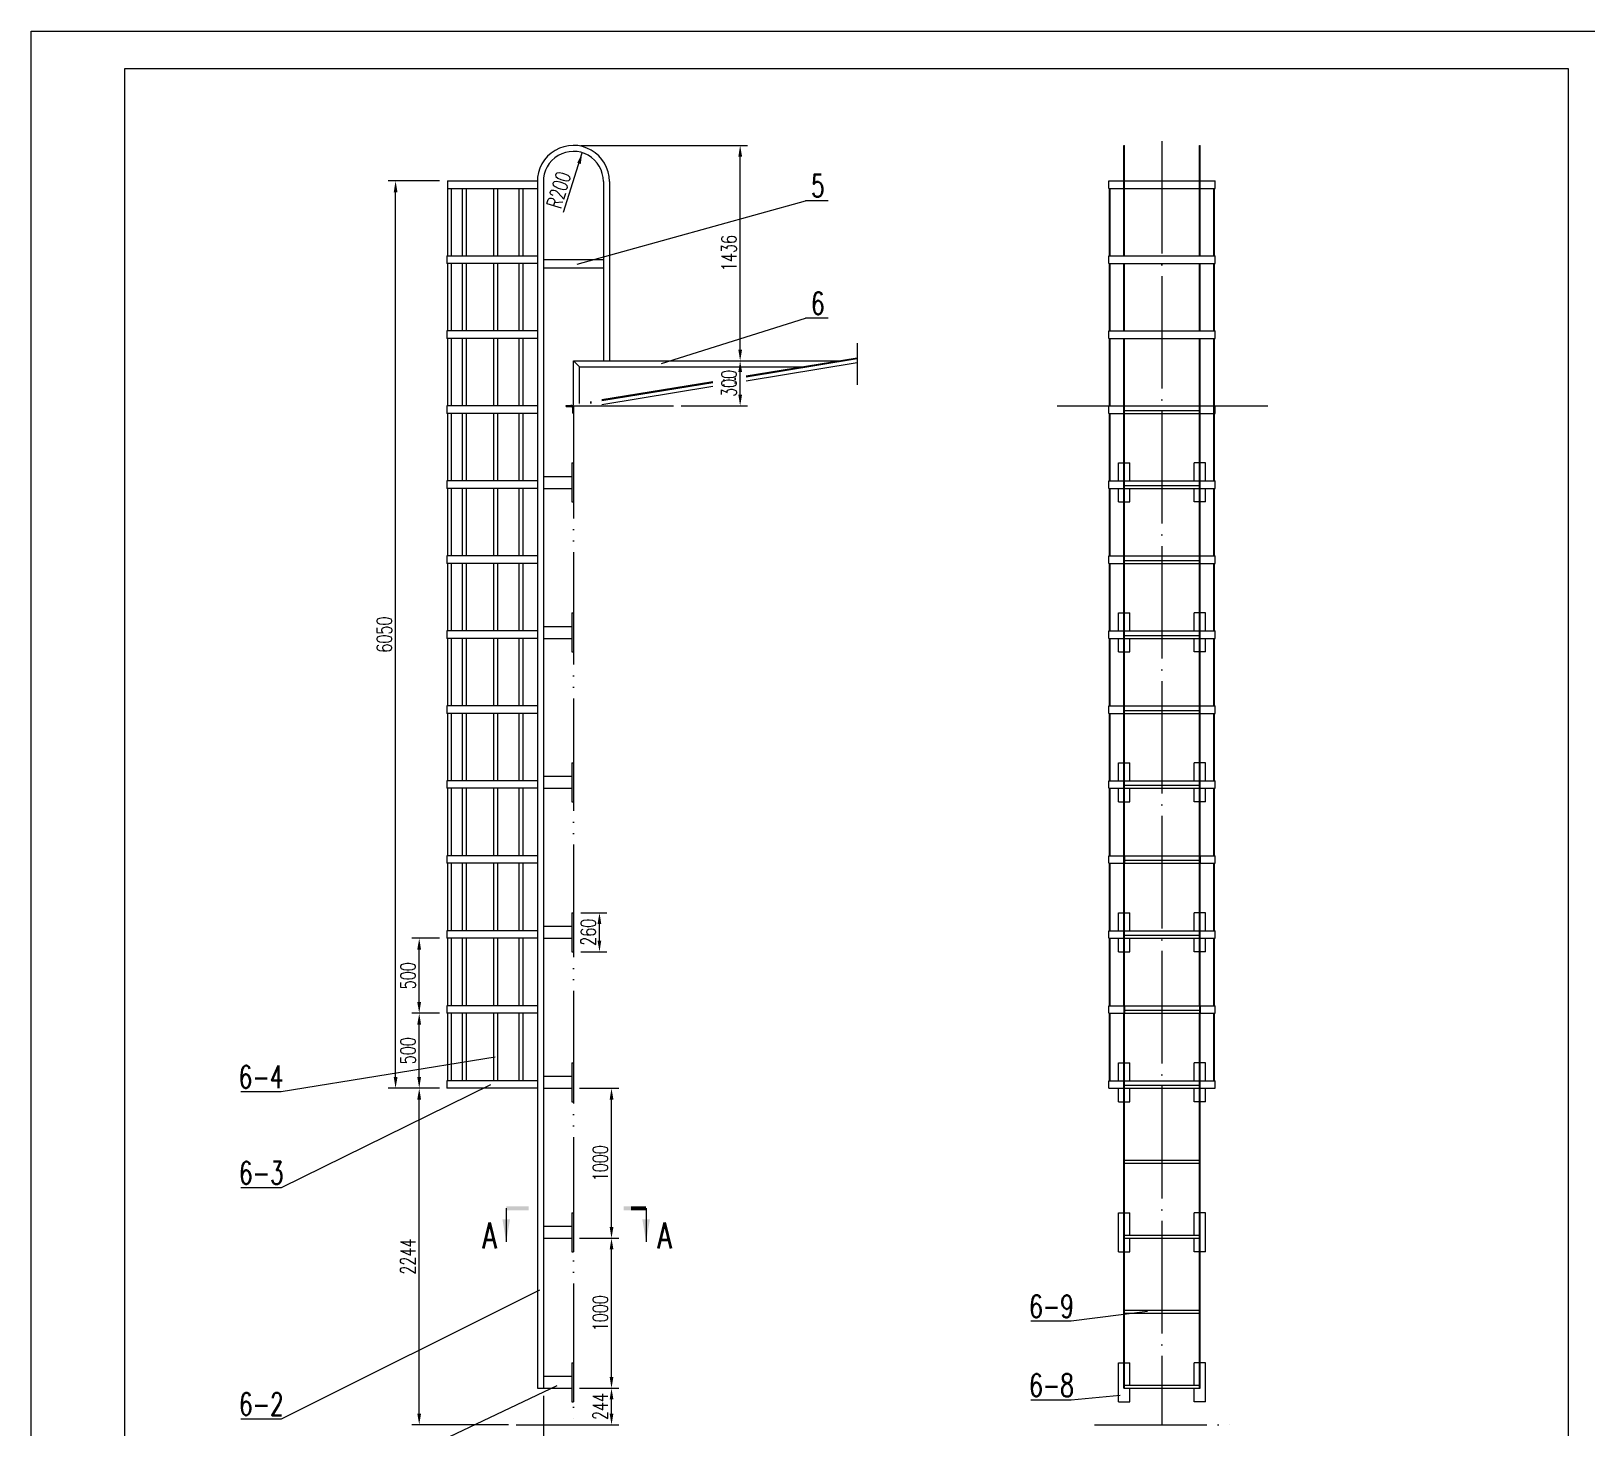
# Model space of a CAD drawing. Extents: x -12754 to 8246, y -3029 to 11821.
# Drawn here: x -12754 to -2379, y 2508 to 11821 of the extents above; entities that cross this region are included whole.
import ezdxf

# ---------------------------------------------------------------- set-up
doc = ezdxf.new("R2010")
doc.units = 0
doc.header["$LTSCALE"] = 25
doc.header["$MEASUREMENT"] = 0
doc.linetypes.add('DASHDOT-M', pattern=[36, 30, -3, 0, -3])
doc.linetypes.add('DIVIDE-M', pattern=[39, 30, -3, 0, -3, 0, -3])
doc.layers.get('0').update_dxf_attribs({"linetype": 'CONTINUOUS'})
for name, color, linetype in [('CDR_DWG1', 4, 'CONTINUOUS'), ('CDR_DWG2', 2, 'CONTINUOUS'), ('CDR_DWG3', 1, 'DASHDOT-M'), ('CDR_DWG4', 3, 'DIVIDE-M')]:
    doc.layers.add(name, color=color, linetype=linetype)
doc.styles.add('HZ', font='ROMANS.shx', dxfattribs={"width": 0.7, "height": 100, "bigfont": 'HZ.shx'})

msp = doc.modelspace()

# ---------------------------------------------------------------- linework, layer by layer
at = {"color": 4}
for p, q in [((-12129, -2779), (-12129, 11571)), ((-12129, 11571), (-2504, 11571)), ((-2504, 11571), (-2504, -2779))]:
    msp.add_line(p, q, dxfattribs=at)
for p, q in [((-9203, 10613), (-9079, 11010)), ((-9088, 11059), (-7976, 11059)), ((-8026, 9697), (-8026, 10984)), ((-10032, 10822), (-10374, 10822)), ((-10324, 4847), (-10324, 10747)), ((-9113, 10266), (-7590, 10690)), ((-7440, 10690), (-7590, 10690)), ((-8550, 9604), (-7590, 9906)), ((-7440, 9906), (-7590, 9906)), ((-8026, 9397), (-8026, 9547)), ((-8420, 9322), (-7976, 9322)), ((-9088, 5942), (-8914, 5942)), ((-8964, 5757), (-8964, 5867)), ((-10032, 5772), (-10216, 5772)), ((-10166, 5347), (-10166, 5697)), ((-9088, 5682), (-8914, 5682)), ((-10032, 5272), (-10216, 5272)), ((-10032, 5272), (-10216, 5272)), ((-10166, 4847), (-10166, 5197)), ((-10032, 4772), (-10374, 4772)), ((-10032, 4772), (-10216, 4772)), ((-10032, 4772), (-10216, 4772)), ((-10166, 2603), (-10166, 4697)), ((-9098, 4772), (-8834, 4772)), ((-8884, 3847), (-8884, 4697)), ((-9098, 3772), (-8834, 3772)), ((-9098, 3772), (-8834, 3772)), ((-8884, 2847), (-8884, 3697)), ((-9338, 2722), (-9338, 2232)), ((-9098, 2772), (-8834, 2772)), ((-9098, 2772), (-8834, 2772)), ((-8884, 2603), (-8884, 2697)), ((-9570, 2528), (-10216, 2528)), ((-9088, 2528), (-8834, 2528))]:
    msp.add_line(p, q)
msp.add_lwpolyline([(-12754, -3029), (-12754, 11821), (-2254, 11821), (-2254, -3029)], close=True)
for points in [[(-9659, 4979), (-11087, 4748), (-11356, 4748)], [(-9690, 4794), (-11087, 4108), (-11356, 4108)], [(-9363, 3426), (-11087, 2566), (-11356, 2566)], [(-5309, 3283), (-5818, 3218), (-6088, 3218)], [(-9249, 2789), (-11087, 1915), (-11356, 1915)], [(-5492, 2724), (-5818, 2692), (-6088, 2692)]]:
    msp.add_lwpolyline(points)
for points in [[(-9113, 10942), (-9089, 10934), (-9079, 11010)], [(-8038, 10984), (-8013, 10984), (-8026, 11059)], [(-10336, 10747), (-10311, 10747), (-10324, 10822)], [(-8038, 9697), (-8013, 9697), (-8026, 9622)], [(-8038, 9547), (-8013, 9547), (-8026, 9622)], [(-8038, 9397), (-8013, 9397), (-8026, 9322)], [(-8977, 5867), (-8952, 5867), (-8964, 5942)], [(-10179, 5697), (-10154, 5697), (-10166, 5772)], [(-8977, 5757), (-8952, 5757), (-8964, 5682)], [(-10179, 5347), (-10154, 5347), (-10166, 5272)], [(-10179, 5197), (-10154, 5197), (-10166, 5272)], [(-10336, 4847), (-10311, 4847), (-10324, 4772)], [(-10179, 4847), (-10154, 4847), (-10166, 4772)], [(-10179, 4697), (-10154, 4697), (-10166, 4772)], [(-8896, 4697), (-8871, 4697), (-8884, 4772)], [(-8896, 3847), (-8871, 3847), (-8884, 3772)], [(-8896, 3697), (-8871, 3697), (-8884, 3772)], [(-8896, 2847), (-8871, 2847), (-8884, 2772)], [(-8896, 2697), (-8871, 2697), (-8884, 2772)], [(-10179, 2603), (-10154, 2603), (-10166, 2528)], [(-8896, 2603), (-8871, 2603), (-8884, 2528)]]:
    msp.add_solid(points)
at = {"layer": 'CDR_DWG1'}
for p, q in [((-5467, 11059), (-5463, 11059)), ((-5467, 10322), (-5467, 11059)), ((-5463, 10322), (-5463, 11059)), ((-4963, 11059), (-4959, 11059)), ((-4963, 10322), (-4963, 11059)), ((-4959, 10322), (-4959, 11059)), ((-9978, 10822), (-9978, 10322)), ((-9978, 10822), (-9378, 10822)), ((-9378, 10822), (-9378, 2772)), ((-9338, 10822), (-9338, 2772)), ((-8938, 10819), (-8938, 9622)), ((-8898, 10819), (-8898, 9622)), ((-5567, 10822), (-4859, 10822)), ((-5567, 10822), (-4859, 10822)), ((-5567, 10772), (-5567, 10822)), ((-4859, 10772), (-4859, 10822)), ((-9978, 10772), (-9378, 10772)), ((-9953, 10772), (-9953, 10322)), ((-9879, 10772), (-9879, 10322)), ((-9854, 10772), (-9854, 10322)), ((-9670, 10772), (-9670, 10322)), ((-9645, 10772), (-9645, 10322)), ((-9501, 10772), (-9501, 10322)), ((-9476, 10772), (-9476, 10322)), ((-5567, 10772), (-4859, 10772)), ((-5567, 10772), (-4859, 10772)), ((-5563, 10322), (-5563, 10772)), ((-5559, 10322), (-5559, 10772)), ((-4867, 10322), (-4867, 10772)), ((-4863, 10322), (-4863, 10772)), ((-9982, 10322), (-9982, 10272)), ((-9982, 10322), (-9378, 10322)), ((-9378, 10272), (-9982, 10272)), ((-9378, 10272), (-9982, 10272)), ((-9978, 10272), (-9978, 9822)), ((-9953, 10272), (-9953, 9822)), ((-9879, 10272), (-9879, 9822)), ((-9854, 10272), (-9854, 9822)), ((-9670, 10272), (-9670, 9822)), ((-9645, 10272), (-9645, 9822)), ((-9501, 10272), (-9501, 9822)), ((-9476, 10272), (-9476, 9822)), ((-9338, 10297), (-8938, 10297)), ((-5567, 10322), (-4859, 10322)), ((-5567, 10272), (-5567, 10322)), ((-5567, 10272), (-4859, 10272)), ((-5563, 9822), (-5563, 10272)), ((-5559, 9822), (-5559, 10272)), ((-5467, 9822), (-5467, 10272)), ((-5463, 9822), (-5463, 10272)), ((-4963, 9822), (-4963, 10272)), ((-4959, 9822), (-4959, 10272)), ((-4867, 9822), (-4867, 10272)), ((-4863, 9822), (-4863, 10272)), ((-4859, 10272), (-4859, 10322)), ((-9338, 10242), (-8938, 10242)), ((-9982, 9822), (-9982, 9772)), ((-9378, 9822), (-9982, 9822)), ((-9378, 9822), (-9982, 9822)), ((-9378, 9772), (-9982, 9772)), ((-9378, 9772), (-9982, 9772)), ((-9978, 9772), (-9978, 9322)), ((-9953, 9772), (-9953, 9322)), ((-9879, 9772), (-9879, 9322)), ((-9854, 9772), (-9854, 9322)), ((-9670, 9772), (-9670, 9322)), ((-9645, 9772), (-9645, 9322)), ((-9501, 9772), (-9501, 9322)), ((-9476, 9772), (-9476, 9322)), ((-5567, 9822), (-4859, 9822)), ((-5567, 9772), (-5567, 9822)), ((-5567, 9772), (-4859, 9772)), ((-5563, 9322), (-5563, 9772)), ((-5559, 9322), (-5559, 9772)), ((-5467, 9322), (-5467, 9772)), ((-5463, 9322), (-5463, 9772)), ((-4963, 9322), (-4963, 9772)), ((-4959, 9322), (-4959, 9772)), ((-4867, 8822), (-4867, 9772)), ((-4863, 8822), (-4863, 9772)), ((-4859, 9772), (-4859, 9822)), ((-9138, 9622), (-7358, 9622)), ((-9138, 9330), (-9138, 9622)), ((-9138, 9622), (-9098, 9582)), ((-9098, 9582), (-7602, 9582)), ((-9098, 9337), (-9098, 9582)), ((-9378, 9322), (-9982, 9322)), ((-9378, 9322), (-9982, 9322)), ((-9982, 9322), (-9982, 9272)), ((-9378, 9272), (-9982, 9272)), ((-9378, 9272), (-9982, 9272)), ((-9978, 9272), (-9978, 8822)), ((-9953, 9272), (-9953, 8822)), ((-9879, 9272), (-9879, 8822)), ((-9854, 9272), (-9854, 8822)), ((-9670, 9272), (-9670, 8822)), ((-9645, 9272), (-9645, 8822)), ((-9501, 9272), (-9501, 8822)), ((-9476, 9272), (-9476, 8822)), ((-5567, 9322), (-4859, 9322)), ((-5567, 9272), (-5567, 9322)), ((-5567, 9272), (-4859, 9272)), ((-5563, 8822), (-5563, 9272)), ((-5559, 8822), (-5559, 9272)), ((-5467, 8822), (-5467, 9272)), ((-5463, 8822), (-5463, 9272)), ((-4963, 8822), (-4963, 9272)), ((-4959, 8822), (-4959, 9272)), ((-4859, 9272), (-4859, 9322)), ((-9148, 8942), (-9148, 8682)), ((-9148, 8942), (-9138, 8942)), ((-9138, 8942), (-9138, 8682)), ((-5503, 8822), (-5503, 8942)), ((-5503, 8942), (-5467, 8942)), ((-5463, 8942), (-5427, 8942)), ((-5427, 8822), (-5427, 8942)), ((-4999, 8822), (-4999, 8942)), ((-4963, 8942), (-4999, 8942)), ((-4923, 8942), (-4959, 8942)), ((-4923, 8822), (-4923, 8942)), ((-9378, 8822), (-9982, 8822)), ((-9378, 8822), (-9982, 8822)), ((-9982, 8822), (-9982, 8772)), ((-9338, 8852), (-9148, 8852)), ((-5567, 8822), (-4859, 8822)), ((-5567, 8772), (-5567, 8822)), ((-4859, 8772), (-4859, 8822)), ((-9378, 8772), (-9982, 8772)), ((-9378, 8772), (-9982, 8772)), ((-9978, 8772), (-9978, 8322)), ((-9953, 8772), (-9953, 8322)), ((-9879, 8772), (-9879, 8322)), ((-9854, 8772), (-9854, 8322)), ((-9670, 8772), (-9670, 8322)), ((-9645, 8772), (-9645, 8322)), ((-9501, 8772), (-9501, 8322)), ((-9476, 8772), (-9476, 8322)), ((-9338, 8772), (-9148, 8772)), ((-5567, 8772), (-4859, 8772)), ((-5563, 8322), (-5563, 8772)), ((-5559, 8322), (-5559, 8772)), ((-5503, 8682), (-5503, 8772)), ((-5467, 8322), (-5467, 8772)), ((-5463, 8322), (-5463, 8772)), ((-5427, 8682), (-5427, 8772)), ((-4999, 8682), (-4999, 8772)), ((-4963, 8322), (-4963, 8772)), ((-4959, 8322), (-4959, 8772)), ((-4923, 8682), (-4923, 8772)), ((-4867, 8322), (-4867, 8772)), ((-4863, 8322), (-4863, 8772)), ((-9148, 8682), (-9138, 8682)), ((-5503, 8682), (-5467, 8682)), ((-5463, 8682), (-5427, 8682)), ((-4963, 8682), (-4999, 8682)), ((-4923, 8682), (-4959, 8682)), ((-9378, 8322), (-9982, 8322)), ((-9378, 8322), (-9982, 8322)), ((-9982, 8322), (-9982, 8272)), ((-5567, 8322), (-4859, 8322)), ((-5567, 8272), (-5567, 8322)), ((-4859, 8272), (-4859, 8322)), ((-9378, 8272), (-9982, 8272)), ((-9378, 8272), (-9982, 8272)), ((-9978, 8272), (-9978, 7822)), ((-9953, 8272), (-9953, 7822)), ((-9879, 8272), (-9879, 7822)), ((-9854, 8272), (-9854, 7822)), ((-9670, 8272), (-9670, 7822)), ((-9645, 8272), (-9645, 7822)), ((-9501, 8272), (-9501, 7822)), ((-9476, 8272), (-9476, 7822)), ((-5567, 8272), (-4859, 8272)), ((-5563, 7822), (-5563, 8272)), ((-5559, 7822), (-5559, 8272)), ((-5467, 7822), (-5467, 8272)), ((-5463, 7822), (-5463, 8272)), ((-4963, 7822), (-4963, 8272)), ((-4959, 7822), (-4959, 8272)), ((-4867, 7822), (-4867, 8272)), ((-4863, 7822), (-4863, 8272)), ((-9148, 7942), (-9148, 7682)), ((-9148, 7942), (-9138, 7942)), ((-9138, 7942), (-9138, 7682)), ((-5503, 7822), (-5503, 7942)), ((-5503, 7942), (-5467, 7942)), ((-5463, 7942), (-5427, 7942)), ((-5427, 7822), (-5427, 7942)), ((-4999, 7822), (-4999, 7942)), ((-4963, 7942), (-4999, 7942)), ((-4923, 7942), (-4959, 7942)), ((-4923, 7822), (-4923, 7942)), ((-9378, 7822), (-9982, 7822)), ((-9378, 7822), (-9982, 7822)), ((-9982, 7822), (-9982, 7772)), ((-9338, 7852), (-9148, 7852)), ((-5567, 7822), (-4859, 7822)), ((-5567, 7772), (-5567, 7822)), ((-4859, 7772), (-4859, 7822)), ((-9378, 7772), (-9982, 7772)), ((-9378, 7772), (-9982, 7772)), ((-9978, 7772), (-9978, 7322)), ((-9953, 7772), (-9953, 7322)), ((-9879, 7772), (-9879, 7322)), ((-9854, 7772), (-9854, 7322)), ((-9670, 7772), (-9670, 7322)), ((-9645, 7772), (-9645, 7322)), ((-9501, 7772), (-9501, 7322)), ((-9476, 7772), (-9476, 7322)), ((-9338, 7772), (-9148, 7772)), ((-9148, 7682), (-9138, 7682)), ((-5567, 7772), (-4859, 7772)), ((-5563, 7322), (-5563, 7772)), ((-5559, 7322), (-5559, 7772)), ((-5503, 7682), (-5503, 7772)), ((-5503, 7682), (-5467, 7682)), ((-5467, 7322), (-5467, 7772)), ((-5463, 7322), (-5463, 7772)), ((-5463, 7682), (-5427, 7682)), ((-5427, 7682), (-5427, 7772)), ((-4999, 7682), (-4999, 7772)), ((-4963, 7682), (-4999, 7682)), ((-4963, 7322), (-4963, 7772)), ((-4959, 7322), (-4959, 7772)), ((-4923, 7682), (-4959, 7682)), ((-4923, 7682), (-4923, 7772)), ((-4867, 7322), (-4867, 7772)), ((-4863, 7322), (-4863, 7772)), ((-9378, 7322), (-9982, 7322)), ((-9378, 7322), (-9982, 7322)), ((-9982, 7322), (-9982, 7272)), ((-9378, 7272), (-9982, 7272)), ((-9378, 7272), (-9982, 7272)), ((-9978, 7272), (-9978, 6822)), ((-9953, 7272), (-9953, 6822)), ((-9879, 7272), (-9879, 6822)), ((-9854, 7272), (-9854, 6822)), ((-9670, 7272), (-9670, 6822)), ((-9645, 7272), (-9645, 6822)), ((-9501, 7272), (-9501, 6822)), ((-9476, 7272), (-9476, 6822)), ((-5567, 7322), (-4859, 7322)), ((-5567, 7272), (-5567, 7322)), ((-5567, 7272), (-4859, 7272)), ((-5563, 6822), (-5563, 7272)), ((-5559, 6822), (-5559, 7272)), ((-5467, 6822), (-5467, 7272)), ((-5463, 6822), (-5463, 7272)), ((-4963, 6822), (-4963, 7272)), ((-4959, 6822), (-4959, 7272)), ((-4867, 6822), (-4867, 7272)), ((-4863, 6822), (-4863, 7272)), ((-4859, 7272), (-4859, 7322)), ((-9338, 6852), (-9148, 6852)), ((-9148, 6942), (-9148, 6682)), ((-9148, 6942), (-9138, 6942)), ((-9138, 6942), (-9138, 6682)), ((-5503, 6822), (-5503, 6942)), ((-5503, 6942), (-5467, 6942)), ((-5463, 6942), (-5427, 6942)), ((-5427, 6822), (-5427, 6942)), ((-4963, 6942), (-4999, 6942)), ((-4999, 6822), (-4999, 6942)), ((-4923, 6942), (-4959, 6942)), ((-4923, 6822), (-4923, 6942)), ((-9378, 6822), (-9982, 6822)), ((-9378, 6822), (-9982, 6822)), ((-9982, 6822), (-9982, 6772)), ((-9378, 6772), (-9982, 6772)), ((-9378, 6772), (-9982, 6772)), ((-9978, 6772), (-9978, 6322)), ((-9953, 6772), (-9953, 6322)), ((-9879, 6772), (-9879, 6322)), ((-9854, 6772), (-9854, 6322)), ((-9670, 6772), (-9670, 6322)), ((-9645, 6772), (-9645, 6322)), ((-9501, 6772), (-9501, 6322)), ((-9476, 6772), (-9476, 6322)), ((-9338, 6772), (-9148, 6772)), ((-5567, 6822), (-4859, 6822)), ((-5567, 6772), (-5567, 6822)), ((-5567, 6772), (-4859, 6772)), ((-5563, 6322), (-5563, 6772)), ((-5559, 6322), (-5559, 6772)), ((-5503, 6682), (-5503, 6772)), ((-5467, 6322), (-5467, 6772)), ((-5463, 6322), (-5463, 6772)), ((-5427, 6682), (-5427, 6772)), ((-4999, 6682), (-4999, 6772)), ((-4963, 6322), (-4963, 6772)), ((-4959, 6322), (-4959, 6772)), ((-4923, 6682), (-4923, 6772)), ((-4867, 6322), (-4867, 6772)), ((-4863, 6322), (-4863, 6772)), ((-4859, 6772), (-4859, 6822)), ((-9148, 6682), (-9138, 6682)), ((-5503, 6682), (-5467, 6682)), ((-5463, 6682), (-5427, 6682)), ((-4963, 6682), (-4999, 6682)), ((-4923, 6682), (-4959, 6682)), ((-9378, 6322), (-9982, 6322)), ((-9378, 6322), (-9982, 6322)), ((-9982, 6322), (-9982, 6272)), ((-9378, 6272), (-9982, 6272)), ((-9378, 6272), (-9982, 6272)), ((-9978, 6272), (-9978, 5822)), ((-9953, 6272), (-9953, 5822)), ((-9879, 6272), (-9879, 5822)), ((-9854, 6272), (-9854, 5822)), ((-9670, 6272), (-9670, 5822)), ((-9645, 6272), (-9645, 5822)), ((-9501, 6272), (-9501, 5822)), ((-9476, 6272), (-9476, 5822)), ((-5567, 6322), (-4859, 6322)), ((-5567, 6272), (-5567, 6322)), ((-5567, 6272), (-4859, 6272)), ((-5563, 5822), (-5563, 6272)), ((-5559, 5822), (-5559, 6272)), ((-5467, 5822), (-5467, 6272)), ((-5463, 5822), (-5463, 6272)), ((-4963, 5822), (-4963, 6272)), ((-4959, 5822), (-4959, 6272)), ((-4867, 5822), (-4867, 6272)), ((-4863, 5822), (-4863, 6272)), ((-4859, 6272), (-4859, 6322)), ((-9148, 5942), (-9148, 5682)), ((-9148, 5942), (-9138, 5942)), ((-9138, 5942), (-9138, 5682)), ((-5503, 5942), (-5467, 5942)), ((-5503, 5822), (-5503, 5942)), ((-5463, 5942), (-5427, 5942)), ((-5427, 5822), (-5427, 5942)), ((-4999, 5822), (-4999, 5942)), ((-4963, 5942), (-4999, 5942)), ((-4923, 5942), (-4959, 5942)), ((-4923, 5822), (-4923, 5942)), ((-9378, 5822), (-9982, 5822)), ((-9982, 5822), (-9982, 5772)), ((-9378, 5822), (-9982, 5822)), ((-9338, 5852), (-9148, 5852)), ((-5567, 5772), (-5567, 5822)), ((-5567, 5822), (-4859, 5822)), ((-4859, 5772), (-4859, 5822)), ((-9378, 5772), (-9982, 5772)), ((-9378, 5772), (-9982, 5772)), ((-9978, 5772), (-9978, 5322)), ((-9953, 5772), (-9953, 5322)), ((-9879, 5772), (-9879, 5322)), ((-9854, 5772), (-9854, 5322)), ((-9670, 5772), (-9670, 5322)), ((-9645, 5772), (-9645, 5322)), ((-9501, 5772), (-9501, 5322)), ((-9476, 5772), (-9476, 5322)), ((-9338, 5772), (-9148, 5772)), ((-5567, 5772), (-4859, 5772)), ((-5563, 5322), (-5563, 5772)), ((-5559, 5322), (-5559, 5772)), ((-5503, 5682), (-5503, 5772)), ((-5467, 5322), (-5467, 5772)), ((-5463, 5322), (-5463, 5772)), ((-5427, 5682), (-5427, 5772)), ((-4999, 5682), (-4999, 5772)), ((-4963, 5322), (-4963, 5772)), ((-4959, 5322), (-4959, 5772)), ((-4923, 5682), (-4923, 5772)), ((-4867, 5322), (-4867, 5772)), ((-4863, 5322), (-4863, 5772)), ((-9148, 5682), (-9138, 5682)), ((-5503, 5682), (-5467, 5682)), ((-5463, 5682), (-5427, 5682)), ((-4963, 5682), (-4999, 5682)), ((-4923, 5682), (-4959, 5682)), ((-9378, 5322), (-9982, 5322)), ((-9982, 5322), (-9982, 5272)), ((-5567, 5322), (-4859, 5322)), ((-5567, 5272), (-5567, 5322)), ((-4859, 5272), (-4859, 5322)), ((-9378, 5272), (-9982, 5272)), ((-9978, 5272), (-9978, 4822)), ((-9953, 5272), (-9953, 4822)), ((-9879, 5272), (-9879, 4822)), ((-9854, 5272), (-9854, 4822)), ((-9670, 5272), (-9670, 4822)), ((-9645, 5272), (-9645, 4822)), ((-9501, 5272), (-9501, 4822)), ((-9476, 5272), (-9476, 4822)), ((-5567, 5272), (-4859, 5272)), ((-5563, 4822), (-5563, 5272)), ((-5559, 4822), (-5559, 5272)), ((-5467, 4822), (-5467, 5272)), ((-5463, 4822), (-5463, 5272)), ((-4963, 4822), (-4963, 5272)), ((-4959, 4822), (-4959, 5272)), ((-4867, 4822), (-4867, 5272)), ((-4863, 4822), (-4863, 5272)), ((-9148, 4942), (-9148, 4682)), ((-9148, 4942), (-9138, 4942)), ((-9138, 4942), (-9138, 4682)), ((-5503, 4942), (-5467, 4942)), ((-5503, 4822), (-5503, 4942)), ((-5463, 4942), (-5427, 4942)), ((-5427, 4822), (-5427, 4942)), ((-4963, 4942), (-4999, 4942)), ((-4999, 4822), (-4999, 4942)), ((-4923, 4942), (-4959, 4942)), ((-4923, 4822), (-4923, 4942)), ((-9378, 4822), (-9982, 4822)), ((-9982, 4822), (-9982, 4772)), ((-9338, 4852), (-9148, 4852)), ((-5567, 4822), (-4859, 4822)), ((-5567, 4772), (-5567, 4822)), ((-4859, 4772), (-4859, 4822)), ((-9378, 4772), (-9982, 4772)), ((-9338, 4772), (-9148, 4772)), ((-9148, 4682), (-9138, 4682)), ((-5567, 4772), (-4859, 4772)), ((-5503, 4682), (-5503, 4772)), ((-5503, 4682), (-5467, 4682)), ((-5467, 2772), (-5467, 4772)), ((-5463, 2772), (-5463, 4772)), ((-5463, 4682), (-5427, 4682)), ((-5427, 4682), (-5427, 4772)), ((-4999, 4682), (-4999, 4772)), ((-4963, 4682), (-4999, 4682)), ((-4963, 2772), (-4963, 4772)), ((-4959, 2772), (-4959, 4772)), ((-4923, 4682), (-4959, 4682)), ((-4923, 4682), (-4923, 4772)), ((-5463, 4292), (-4963, 4292)), ((-5463, 4272), (-4963, 4272)), ((-9338, 3852), (-9148, 3852)), ((-9148, 3942), (-9148, 3682)), ((-9148, 3942), (-9138, 3942)), ((-9138, 3942), (-9138, 3682)), ((-5503, 3682), (-5503, 3942)), ((-5503, 3942), (-5467, 3942)), ((-5463, 3942), (-5427, 3942)), ((-5427, 3792), (-5427, 3942)), ((-4999, 3792), (-4999, 3942)), ((-4963, 3942), (-4999, 3942)), ((-4923, 3942), (-4959, 3942)), ((-4923, 3682), (-4923, 3942)), ((-9338, 3772), (-9148, 3772)), ((-5463, 3792), (-4963, 3792)), ((-5463, 3772), (-4963, 3772)), ((-5427, 3682), (-5427, 3772)), ((-4999, 3682), (-4999, 3772)), ((-9148, 3682), (-9138, 3682)), ((-5503, 3682), (-5467, 3682)), ((-5463, 3682), (-5427, 3682)), ((-4963, 3682), (-4999, 3682)), ((-4923, 3682), (-4959, 3682)), ((-5463, 3292), (-4963, 3292)), ((-5463, 3272), (-4963, 3272)), ((-9148, 2942), (-9138, 2942)), ((-9148, 2942), (-9148, 2682)), ((-9138, 2942), (-9138, 2682)), ((-5503, 2942), (-5467, 2942)), ((-5503, 2682), (-5503, 2942)), ((-5463, 2942), (-5427, 2942)), ((-5427, 2792), (-5427, 2942)), ((-4963, 2942), (-4999, 2942)), ((-4999, 2792), (-4999, 2942)), ((-4923, 2942), (-4959, 2942)), ((-4923, 2682), (-4923, 2942)), ((-9338, 2852), (-9148, 2852)), ((-9378, 2772), (-9148, 2772)), ((-5467, 2772), (-4959, 2772)), ((-5463, 2792), (-4963, 2792)), ((-5427, 2682), (-5427, 2772)), ((-4999, 2682), (-4999, 2772)), ((-9148, 2682), (-9138, 2682)), ((-5503, 2682), (-5427, 2682)), ((-4923, 2682), (-4999, 2682))]:
    msp.add_line(p, q, dxfattribs=at)
for radius, end in [(240, 180.9138), (200, 181.001)]:
    msp.add_arc((-9138, 10819), radius, 0, end, dxfattribs=at)
at = {"layer": 'CDR_DWG2'}
for p, q in [((-9586, 3972), (-9586, 3747)), ((-8653, 3972), (-8653, 3747))]:
    msp.add_line(p, q, dxfattribs=at)
for points in [[(-9586, 3747), (-9611, 3897), (-9561, 3897)], [(-8653, 3747), (-8678, 3897), (-8628, 3897)]]:
    msp.add_solid(points, dxfattribs=at)
for points in [[(-9586, 3959), (-9586, 3984), (-9436, 3959), (-9436, 3984)], [(-8653, 3984), (-8653, 3959), (-8803, 3984), (-8803, 3959)], [(-8653, 3984), (-8653, 3959), (-8753, 3984), (-8753, 3959)]]:
    msp.add_trace(points, dxfattribs=at)
at = {"layer": 'CDR_DWG3', "linetype": 'DASHDOT-M'}
msp.add_line((-5213, 11088), (-5213, 2528), dxfattribs=at)
at = {"layer": 'CDR_DWG4', "linetype": 'DIVIDE-M'}
for p, q in [((-7246, 9740), (-7246, 9463)), ((-7246, 9641), (-9151, 9328)), ((-7246, 9635), (-9150, 9322)), ((-7246, 9609), (-8996, 9322)), ((-9150, 9322), (-9151, 9328)), ((-9138, 9322), (-9138, 2528)), ((-9138, 9322), (-8470, 9322)), ((-5912, 9322), (-4506, 9322)), ((-5467, 8272), (-5467, 8322)), ((-5463, 8272), (-5463, 8322)), ((-4963, 8272), (-4963, 8322)), ((-4959, 8272), (-4959, 8322)), ((-5463, 8292), (-4963, 8292)), ((-5463, 8272), (-4963, 8272)), ((-9520, 2528), (-8884, 2528)), ((-5663, 2528), (-4761, 2528))]:
    msp.add_line(p, q, dxfattribs=at)
at = {"layer": 'CDR_DWG4'}
for p, q in [((-5467, 9272), (-5467, 9322)), ((-5463, 9272), (-5463, 9322)), ((-5463, 9292), (-4963, 9292)), ((-5463, 9272), (-4963, 9272)), ((-4963, 9272), (-4963, 9322)), ((-4959, 9272), (-4959, 9322)), ((-5467, 8772), (-5467, 8822)), ((-5463, 8772), (-5463, 8822)), ((-4963, 8772), (-4963, 8822)), ((-4959, 8772), (-4959, 8822)), ((-5463, 8792), (-4963, 8792)), ((-5463, 8772), (-4963, 8772)), ((-5467, 7772), (-5467, 7822)), ((-5463, 7772), (-5463, 7822)), ((-5463, 7792), (-4963, 7792)), ((-4963, 7772), (-4963, 7822)), ((-4959, 7772), (-4959, 7822)), ((-5463, 7772), (-4963, 7772)), ((-5467, 7272), (-5467, 7322)), ((-5463, 7272), (-5463, 7322)), ((-5463, 7292), (-4963, 7292)), ((-5463, 7272), (-4963, 7272)), ((-4963, 7272), (-4963, 7322)), ((-4959, 7272), (-4959, 7322)), ((-5467, 6772), (-5467, 6822)), ((-5463, 6772), (-5463, 6822)), ((-5463, 6792), (-4963, 6792)), ((-5463, 6772), (-4963, 6772)), ((-4963, 6772), (-4963, 6822)), ((-4959, 6772), (-4959, 6822)), ((-5467, 6272), (-5467, 6322)), ((-5463, 6322), (-5463, 6272)), ((-5463, 6292), (-4963, 6292)), ((-5463, 6272), (-4963, 6272)), ((-4963, 6272), (-4963, 6322)), ((-4959, 6322), (-4959, 6272)), ((-5467, 5772), (-5467, 5822)), ((-5463, 5772), (-5463, 5822)), ((-4963, 5772), (-4963, 5822)), ((-4959, 5772), (-4959, 5822)), ((-5463, 5792), (-4963, 5792)), ((-5463, 5772), (-4963, 5772)), ((-5467, 5322), (-5467, 5272)), ((-5463, 5322), (-5463, 5272)), ((-5463, 5292), (-4963, 5292)), ((-4963, 5322), (-4963, 5272)), ((-4959, 5322), (-4959, 5272)), ((-5463, 5272), (-4963, 5272)), ((-5467, 4772), (-5467, 4822)), ((-5463, 4772), (-5463, 4822)), ((-5463, 4792), (-4963, 4792)), ((-4963, 4772), (-4963, 4822)), ((-4959, 4772), (-4959, 4822)), ((-5463, 4772), (-4963, 4772))]:
    msp.add_line(p, q, dxfattribs=at)
at = {"layer": 'CDR_DWG4', "linetype": 'DIVIDE-M'}
msp.add_lwpolyline([(-9138, 9322), (-9188, 9322), (-9188, 9322, 0.414214), (-9183, 9317), (-9148, 9317, -0.414214), (-9143, 9312), (-9143, 9277, 0.414214), (-9138, 9272), (-9138, 9272)], format="xyb", close=True, dxfattribs=at)

# ---------------------------------------------------------------- texts
at = {"char_height": 100, "attachment_point": 5, "style": 'HZ'}
for s, insert, rotation in [('\\A1;R200', (-9235, 10762), 72.6621), ('\\A1;1436', (-8101, 10341), 90), ('\\A1;300', (-8101, 9472), 90), ('\\A1;6050', (-10399, 7797), 90), ('\\A1;260', (-9039, 5812), 90), ('\\A1;500', (-10241, 5522), 90), ('\\A1;500', (-10241, 5022), 90), ('\\A1;1000', (-8959, 4272), 90), ('\\A1;2244', (-10241, 3650), 90), ('\\A1;1000', (-8959, 3272), 90), ('\\A1;244', (-8959, 2650), 90)]:
    msp.add_mtext(s, dxfattribs=dict(at, insert=insert, rotation=rotation))
at = {"layer": 'CDR_DWG1', "style": 'HZ', "width": 0.7}
for s, p in [('5', (-7553, 10715)), ('6', (-7553, 9931)), ('6-4', (-11369, 4773)), ('6-3', (-11368, 4133)), ('6-9', (-6098, 3243)), ('6-8', (-6098, 2717)), ('6-2', (-11368, 2591))]:
    msp.add_text(s, height=150, dxfattribs=at).set_placement(p)
at = {"layer": 'CDR_DWG2', "style": 'HZ', "width": 0.7}
for p in [(-9745, 3703), (-8577, 3703)]:
    msp.add_text('A', height=175, dxfattribs=at).set_placement(p)

doc.saveas('drawing.dxf')
